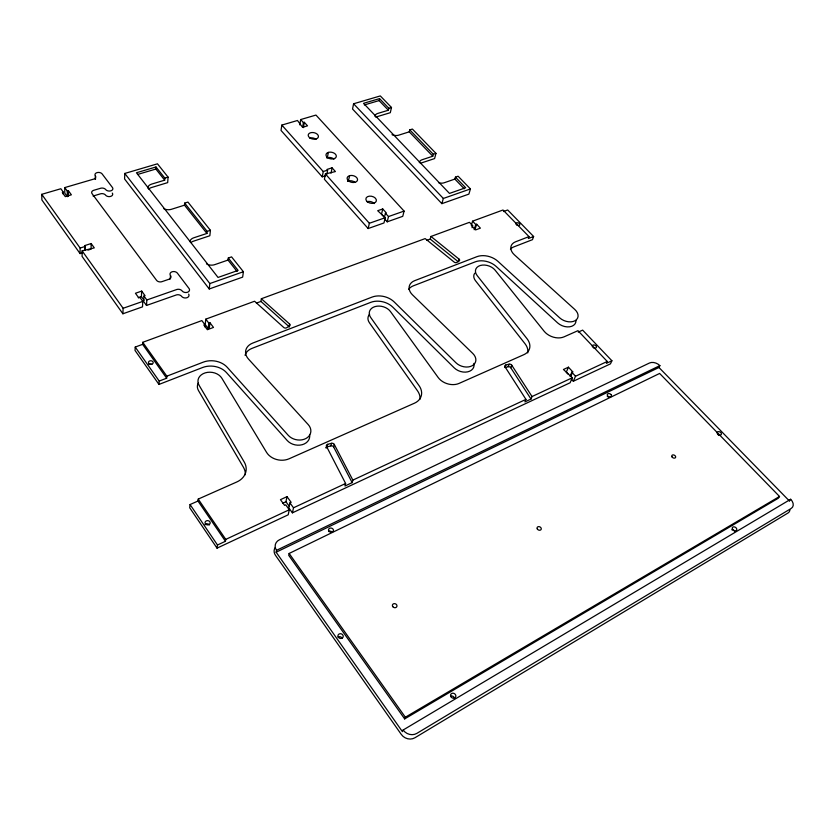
<?xml version="1.0" encoding="UTF-8"?>
<svg xmlns="http://www.w3.org/2000/svg" width="835" height="835" viewBox="0 0 835 835"><rect width="100%" height="100%" fill="white"/><g stroke="black" fill="none" stroke-linecap="round" stroke-linejoin="round"><path stroke-width="1.25" d="M82.227 252.932L80.087 253.621L80.118 248.047L41.75 194.325L60.84 188.741L63.366 192.227L63.387 194.461M84.878 249.989L84.919 245.532L91.161 243.538L94.292 247.88L82.122 250.865L82.091 256.428L122.902 313.772L142.493 306.863L142.806 301.393L139.936 297.437L138.777 297.844L135.447 293.262L141.699 291.102L145.04 295.663L143.964 296.039L143.651 301.518L146.511 305.443L176.498 294.891A3.987 2.849 5.4 0 1 181.414 296.122L181.769 296.561A3.977 2.839 5.8 0 0 186.706 297.782L187.29 297.573A3.977 2.839 5.8 0 0 188.658 294.118M85.462 249.675L84.919 245.532M91.161 243.538L91.078 249.101L87.978 250.103M95.315 179.212L95.367 175.861A3.778 2.453 3.8 0 1 97.037 172.626A3.778 2.453 3.8 0 1 102.11 173.899L112.464 187.541A3.81 2.505 4 0 1 110.804 190.85A3.81 2.505 4 0 1 105.69 189.566L105.534 189.357A3.82 2.515 3.8 0 0 100.868 188.188L93.76 190.296A3.841 2.526 3.5 0 0 92.048 193.637L156.719 280.529A3.998 2.818 4.9 0 0 161.635 281.76L168.931 279.266A3.977 2.797 5.2 0 0 170.486 275.519A3.966 2.787 5.5 0 1 172.031 271.803A3.966 2.787 5.5 0 1 177.406 273.149L189.169 288.68A3.987 2.839 5.8 0 1 187.802 292.135L187.186 292.344A3.987 2.839 5.8 0 1 182.27 291.123L181.894 290.674A4.008 2.849 5.5 0 0 176.957 289.442L146.835 299.974L146.511 305.443M148.661 189.138A7.463 4.926 5.5 0 1 151.459 187.541L167.678 182.614L168.065 177.124L157.471 163.817L124.791 173.44L124.582 178.972L209.241 288.973L242.661 277.116L243.392 271.73L231.577 256.888L228.279 258.025L228.028 260.061L237.077 271.479M122.902 313.772L123.121 308.282L82.122 250.865M204.638 326.767L204.878 324.606L201.861 320.588L142.733 342.308L142.618 344.344L135.218 347.068L135.04 350.46L158.963 384.434L202.644 367.494A18.276 13.861 6.3 0 1 226.525 372.64L287.198 440.494A12.65 9.926 11.1 0 0 302.134 444.721A12.65 9.926 11.1 0 0 309.576 434.503M144.048 300.224L141.397 296.582L141.699 291.102M147.743 188.084A7.484 4.926 5.6 0 1 151.667 184.097L164.683 180.172L155.874 169.046L155.999 166.979L136.439 172.751L218.039 277.439L238.1 270.404L228.279 258.025M164.683 180.172L164.829 178.105L155.999 166.979M158.963 384.434L159.214 381.073L135.218 347.068M170.236 278.796L170.486 275.519M159.214 381.073L166.666 378.203L166.833 376.178L142.733 342.308M189.889 241.67A7.672 5.271 6.7 0 1 193.73 237.808L206.923 233.445L184.504 205.17L184.681 203.114L187.938 202.08L210.42 230.314L209.846 235.752L193.407 241.211A7.651 5.271 6.6 0 0 190.964 242.588M206.923 233.445L207.143 231.399L184.681 203.114M426.758 240.355L430.234 239.071L430.964 236.462L459.062 259.142A1.837 1.242 16.7 0 1 459.24 260.906L456.735 262.44A1.837 1.242 16.6 0 1 454.198 262.117L425.161 238.591L261.355 298.742L289.588 324.022A1.994 1.451 10.3 0 1 289.453 326.078L286.53 327.8A1.994 1.451 10.2 0 1 283.733 327.466L254.571 301.237L205.796 319.147L205.201 324.544L208.207 328.541L209.334 328.124L209.95 322.738L208.823 323.155L208.207 328.541M209.241 288.973L209.846 283.556L124.791 173.44M578.237 332.09L582.642 330.128L611.909 360.762L606.398 363.329L607.264 361.461L577.945 330.681L563.99 336.87A14.007 9.634 21.2 0 1 544.128 331.234L495.103 270.154A11.022 7.463 17.9 0 0 480.271 265.499A11.022 7.463 17.9 0 0 477.15 275.55L527.01 338.697A16.961 11.961 20.1 0 1 523.889 354.656L459.041 383.422A14.675 10.751 18.3 0 1 438.135 377.462L390.456 311.538A11.565 8.266 14.4 0 0 374.915 306.622A11.565 8.266 14.4 0 0 370.73 317.54L419.128 385.76A17.806 13.35 16.5 0 1 414.463 403.19L289.108 458.78A15.886 12.577 10.1 0 1 266.532 452.32L221.849 378.224A12.588 9.55 6.2 0 0 205.191 372.869A12.588 9.55 6.2 0 0 199.095 385.279L244.248 462.037A19.403 15.594 6.6 0 1 236.785 481.983L198.219 499.09L197.978 501.031L190.067 504.549L189.702 507.753L217.027 548.146L288.2 514.809L289.286 509.757L285.727 504.841L284.599 505.373L280.466 499.664L287.01 496.648L291.154 502.326L289.943 502.889L288.858 507.951L292.407 512.836L570.128 382.754L572.319 377.754L563.437 369.488L568.437 367.191L572.747 371.825L571.004 375.833M217.027 548.146L217.486 545.004L190.067 504.549M302.708 126.836L303.408 122.578L304.326 122.307L307.53 125.834L302.552 127.317L297.479 120.49L281.833 125.083L281.03 130.437L322.258 176.853L325.514 175.799M289.327 326.923A1.983 1.451 10.3 0 0 289.098 326.683L260.948 301.425L261.355 298.742M217.486 545.004L225.46 541.278L225.753 539.389L198.219 499.09M299.807 124.885L300.673 119.562L315.964 115.073L404.088 211.088L402.762 216.328L387.221 221.818L384.173 218.446M303.449 127.63L304.326 122.307M289.098 326.683L289.588 324.022M322.258 176.853L323.239 171.53L281.833 125.083M327.341 157.742L328.332 152.429M326.798 174.39L327.602 170.131L326.986 169.442L332.059 167.825L335.42 171.561L325.399 173.951L324.397 179.274L368.151 228.54L383.975 222.966L385.238 217.705L377.691 210.712L382.743 208.959L386.302 212.883L385.436 213.186L384.424 217.392L381.501 214.219L382.743 208.959M331.036 173.137L332.059 167.825M375.792 117.244A6.628 4.081 13 0 1 377.044 116.691L390.31 112.694L391.49 107.464L380.311 95.931L353.591 103.77L352.547 109.03L441.872 203.656L468.884 194.106L470.429 188.94L458.102 176.216L455.43 177.135L454.866 179.087L444.116 182.781A6.889 4.394 15.2 0 1 438.521 182.688M348.352 181.049L349.677 175.663A5.281 3.423 12.4 0 1 356.43 177.344A5.281 3.423 12.4 0 1 356.086 181.863L355.021 182.291A5.281 3.423 12.4 0 1 348.247 180.621A5.281 3.423 12.4 0 1 348.613 176.091L349.437 175.757M289.38 506.448L285.946 501.731L287.01 496.648M276.135 552.206L658.94 367.483L659.89 365.636A7.786 5.292 25.2 0 0 649.463 363.016L279.433 539.786A9.164 7.724 11 0 0 276.531 550.328L276.135 552.206L402.428 731.669L403.128 730.009L790.682 499.257A8.601 5.887 32.5 0 1 791.194 508.442L416.822 733.391A10.072 9.039 33.2 0 1 403.128 730.009M374.967 116.42A6.649 4.081 13.1 0 1 377.754 113.424L388.4 110.23L379.1 100.586L379.518 98.624L363.528 103.331L449.47 193.417L465.68 187.75L455.43 177.135M292.407 512.836L293.513 507.784L289.943 502.889M388.4 110.23L388.839 108.268L379.518 98.624M289.14 553.459L288.722 555.327L404.662 718.904L778.303 498.234L779.525 496.47L659.629 373.443L289.14 553.459L405.351 717.223L404.662 718.904M368.151 228.54L369.362 223.269L325.399 173.951M326.13 448.186L326.537 446.464A2.14 1.68 13.2 0 1 327.633 444.324L331.505 443.312A2.129 1.68 13.4 0 1 334.282 444.429L352.85 480.115L352.161 482.64L344.949 486.022L345.617 483.486L326.537 446.464M326.047 447.508A2.129 1.68 13.1 0 1 327.028 446.902L327.633 444.324M327.028 446.902L330.89 445.89L331.505 443.312M387.221 221.818L388.494 216.557L385.436 213.186M419.358 162.585A6.826 4.321 14.7 0 1 422.082 159.746L432.791 156.218L409.265 131.836L409.745 129.884L412.396 129.049L435.974 153.389L434.597 158.577L421.237 162.992A6.816 4.321 14.7 0 0 420.37 163.368M352.161 482.64L333.656 446.996L334.282 444.429M432.791 156.218L433.313 154.266L435.974 153.389M441.872 203.656L443.333 198.459L470.429 188.94M459.062 259.142L458.258 261.741L430.234 239.071M471.295 225.314L472.568 221.181L503.014 210.002L528.993 236.618L528.304 238.539L533.617 236.482L507.68 209.982L503.442 211.547M472.036 227.746L472.673 225.68L469.479 222.319L430.964 236.462M474.155 229.698L475.762 224.542L476.649 224.208L480.386 228.132L475.585 229.928L471.848 225.982L472.673 225.68M475.031 229.374L476.649 224.208M533.617 236.482L532.469 239.676L513.765 246.92A13.203 8.736 18.8 0 0 510.446 249.185M505.801 365.02L504.851 367.567L508.296 366.701A1.962 1.409 20.5 0 1 510.769 367.734L530.997 399.057L524.923 401.896L525.946 399.38L505.05 366.878A1.973 1.409 20.4 0 1 505.801 365.02L509.256 364.164A1.973 1.409 20.5 0 1 511.74 365.198L532.031 396.541L530.997 399.057M508.191 366.722L509.152 364.185M510.769 367.734L511.74 365.198M568.437 367.191L566.276 372.191L567.988 374.049M570.075 376.261L571.829 372.253L572.747 371.825M571.119 378.85L573.332 381.251L575.534 376.251L607.264 361.461M611.909 360.762L610.458 363.862L573.332 381.251M789.586 500.802L790.682 499.257M405.351 717.223L779.525 496.47M276.531 550.328L659.89 365.636M225.753 539.389L289.286 509.757M293.513 507.784L345.617 483.486M352.85 480.115L525.946 399.38M532.031 396.541L572.319 377.754M282.689 503.244L285.946 501.731M309.639 138.099L309.66 138.088A5.146 3.246 11 0 1 315.818 139.132M347.527 181.383L348.592 180.955A5.26 3.423 12.4 0 1 354.854 182.228M166.833 376.178L203.249 362.15A18.36 13.871 6.4 0 1 227.245 367.317L288.232 435.306A12.702 9.936 11.2 0 0 305.954 438.5A12.702 9.936 11.2 0 0 308.219 424.597L248.444 359.008A15.02 11.179 9 0 1 252.765 343.06L372.055 297.093A16.888 12.014 14.4 0 1 394.183 301.936L455.92 362.734A11.763 8.507 18.6 0 0 472.161 365.751A11.763 8.507 18.6 0 0 472.829 353.508L412.427 294.786A13.882 9.665 15.8 0 1 414.692 280.664L476.931 256.679A16.084 10.845 17.8 0 1 497.9 261.313L559.669 317.832A11.241 7.63 21.3 0 0 575.023 320.734A11.241 7.63 21.3 0 0 574.804 309.472L514.412 254.842A13.256 8.736 18.7 0 1 515.539 241.806L528.993 236.618M256.428 303.095L260.948 301.425M204.878 324.606L203.823 325.003L207.362 329.71L213.499 327.424L209.95 322.738M209.846 283.556L243.392 271.73M123.121 308.282L142.806 301.393M369.362 223.269L385.238 217.705M388.494 216.557L404.088 211.088M138.276 297.657L141.397 296.582M228.028 260.061L214.752 264.643A7.734 5.386 7.1 0 1 207.612 264.424M207.143 231.399L210.42 230.314M326.746 157.94L327.852 157.585A5.198 3.33 11.6 0 1 333.979 159.078M323.239 171.53L327.602 170.131M80.118 248.047L85.494 246.335M184.504 205.17L171.405 209.303A7.536 5.031 5.9 0 1 163.869 208.771M409.265 131.836L398.587 135.197A6.701 4.154 13.5 0 1 393.097 135.051M164.829 178.105L168.065 177.124M388.839 108.268L391.49 107.464M137.556 174.473L155.874 169.046M63.366 192.227L62.322 192.53L65.297 196.622L71.382 194.816L68.407 190.735L67.291 191.069L64.744 187.593L93.697 179.118A3.799 2.463 3.6 0 0 95.367 175.861M364.352 104.939L379.1 100.586M658.94 367.483L789.44 501.01M409.745 129.884L433.313 154.266M454.866 179.087L464.25 188.804M472.568 221.181L475.762 224.542M353.591 103.77L443.333 198.459M571.829 372.253L575.534 376.251M300.673 119.562L303.408 122.578M205.796 319.147L208.823 323.155M143.964 296.039L146.835 299.974M80.087 253.621L41.886 199.951L41.75 194.325M142.618 344.344L166.666 378.203M197.978 501.031L225.46 541.278M64.744 187.593L64.786 193.198L67.311 196.674L67.291 191.069M68.407 190.735L68.428 196.34M789.91 509.903A8.569 5.876 32.6 0 1 787.875 513.087L414.901 737.775A10.02 9.008 33.5 0 1 401.28 734.414L275.477 555.306A9.112 7.713 10.9 0 1 275.174 547.541M718.351 435.077A2.286 1.566 28.8 0 1 718.831 435.432M337.998 637.074A2.672 2.359 18.9 0 1 342.079 638.211M607.254 396.656A2.234 1.576 24.8 0 1 608.872 397.095M731.742 529.745A2.453 1.743 32.7 0 1 732.316 529.776M732.911 529.943A2.453 1.743 32.7 0 1 734.685 531.582M328.604 531.509A2.515 2.087 14.6 0 1 332.1 532.083M450.67 696.139A2.756 2.411 33.2 0 1 454.501 698.248M392.544 134.863A6.701 4.154 13.5 0 1 392.012 134.644M112.297 193.094A3.789 2.505 3.9 0 1 110.669 196.402A3.789 2.505 3.9 0 1 105.565 195.129L105.398 194.92A3.81 2.515 3.7 0 0 100.753 193.751L93.677 195.87A3.82 2.526 3.4 0 0 93.102 196.079M169.599 279.318A3.945 2.787 5.4 0 1 169.975 278.399M95.326 179.17A3.768 2.453 3.8 0 1 95.681 178.826M473.915 363.382A11.711 8.496 18.6 0 1 467.746 371.836A11.711 8.496 18.6 0 1 454.219 367.849L392.805 307.155A16.815 12.003 14.4 0 0 370.771 302.343L251.951 348.393A14.947 11.168 8.9 0 0 245.062 355.292M575.973 320.442A11.189 7.63 21.4 0 1 569.595 326.809A11.189 7.63 21.4 0 1 557.623 322.884L496.167 266.448A16.011 10.845 17.8 0 0 475.272 261.835L413.252 285.873A13.819 9.665 15.8 0 0 408.68 289.442M516.145 224.354A1.983 1.284 18.2 0 1 517.596 222.768A1.983 1.284 18.2 0 1 519.819 224.615A1.983 1.284 18.2 0 1 517.22 225.241M516.771 224.991A1.983 1.284 18.2 0 1 516.406 224.688M148.974 364.561A2.369 1.774 3.3 0 1 151.845 364.415M366.951 201.705A5.323 3.517 13.1 0 1 374.247 203.542M207.017 264.163A7.734 5.386 7.1 0 1 206.454 263.87M368.673 315.557A11.523 8.266 14.4 0 0 369.435 322.78L417.552 390.884A17.733 13.339 16.5 0 1 420.005 399.193M368.945 315.108A11.523 8.266 14.4 0 1 369.613 314.252M198.281 382.994A12.525 9.54 6.2 0 0 198.511 390.613L243.402 467.224A19.309 15.573 6.5 0 1 245.333 474.739M474.739 273.212A10.97 7.463 17.9 0 0 475.47 280.696L525.048 343.769A16.888 11.951 20.2 0 1 527.751 352.902M592.339 346.045A2.161 1.482 22.9 0 1 594.53 345.053A2.161 1.482 22.9 0 1 596.472 347.089A2.161 1.482 22.9 0 1 594.28 348.08M593.748 347.892A2.161 1.482 22.9 0 1 593.267 347.621M592.558 346.869A2.161 1.482 22.9 0 1 592.38 346.452M204.972 524.818A2.568 2.14 4.5 0 1 209.418 524.923M330.89 445.89A2.129 1.68 13.4 0 1 333.656 446.996M316.11 138.923L316.079 138.934A5.167 3.246 11 0 1 309.42 137.514A5.167 3.246 11 0 1 309.555 133.193L310.568 132.765A5.167 3.246 11 0 1 317.216 134.184A5.167 3.246 11 0 1 317.102 138.495L316.11 138.923M334.584 158.483L333.468 158.848A5.219 3.33 11.6 0 1 326.882 156.938A5.219 3.33 11.6 0 1 327.738 152.628L328.844 152.273A5.219 3.33 11.6 0 1 335.42 154.172A5.219 3.33 11.6 0 1 334.584 158.483M610.99 394.558L610.813 394.35A2.234 1.576 24.7 0 0 607.337 394.35A2.234 1.576 24.7 0 0 609.665 396.959A2.234 1.576 24.7 0 0 611.168 394.757L610.99 394.558M392.815 606.669A2.338 1.994 22.3 0 0 396.771 606.721A2.338 1.994 22.3 0 0 394.464 603.622A2.338 1.994 22.3 0 0 392.815 606.669M537.249 528.858A2.202 1.712 27 0 0 540.892 529.766A2.202 1.712 27 0 0 539.358 526.687A2.202 1.712 27 0 0 537.249 528.858M671.998 456.87A2.077 1.472 28.5 0 0 675.39 457.716A2.077 1.472 28.5 0 0 673.741 454.96A2.077 1.472 28.5 0 0 671.998 456.87M717.547 433.929A2.286 1.566 28.8 0 0 721.242 434.565A2.286 1.566 28.8 0 0 719.05 431.664A2.286 1.566 28.8 0 0 717.547 433.929M338.53 637.47A2.682 2.369 18.8 0 0 343.06 637.095A2.682 2.369 18.8 0 0 340.127 633.702A2.682 2.369 18.8 0 0 338.53 637.47M450.848 696.599A2.766 2.411 33.1 0 0 455.472 697.298A2.766 2.411 33.1 0 0 453.301 693.217A2.766 2.411 33.1 0 0 450.848 696.599M329.053 531.352A2.526 2.098 14.6 0 0 333.322 531.091A2.526 2.098 14.6 0 0 330.587 528.044A2.526 2.098 14.6 0 0 329.053 531.352M732.41 528.952A2.463 1.753 32.6 0 0 736.313 530.455A2.463 1.753 32.6 0 0 734.863 527.031A2.463 1.753 32.6 0 0 732.41 528.952M149.1 363.695A2.369 1.774 3.4 0 0 153.097 363.089A2.369 1.774 3.4 0 0 150.279 360.783A2.369 1.774 3.4 0 0 149.1 363.695M367.734 202.039A5.344 3.517 13.1 0 0 376.314 201.047A5.344 3.517 13.1 0 0 369.331 196.162A5.344 3.517 13.1 0 0 367.734 202.039M205.796 524.234A2.578 2.14 4.6 0 0 210.107 523.378A2.578 2.14 4.6 0 0 206.955 520.675A2.578 2.14 4.6 0 0 205.796 524.234"/></g></svg>
